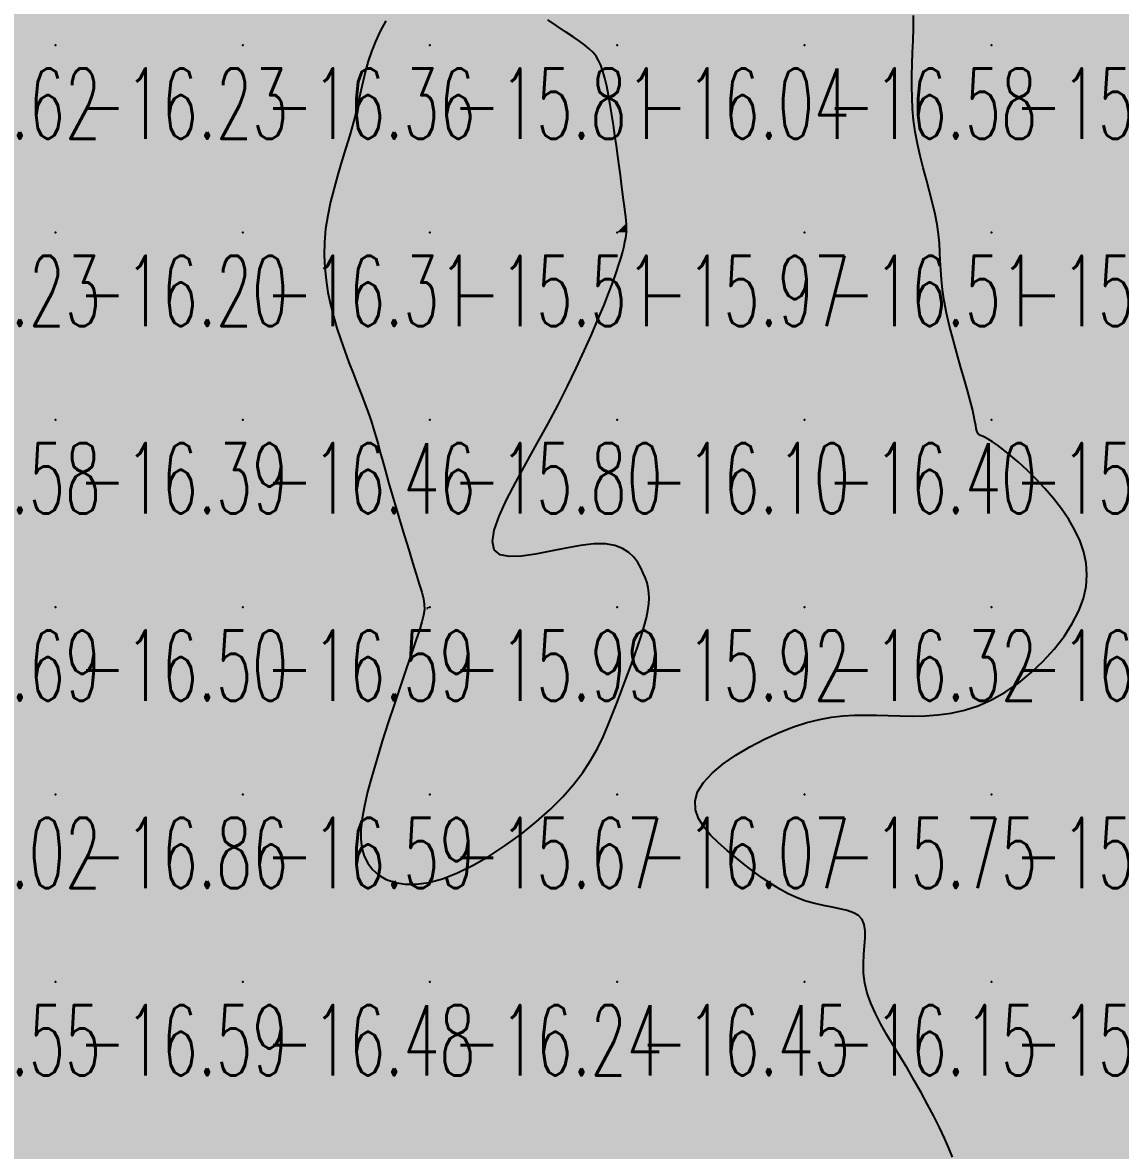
# Model space of a CAD drawing. Header units: millimetres. Extents: x 88261 to 90953, y 390274 to 392322.
# Drawn here: x 89538.5 to 89597.1, y 391018.2 to 391078.4 of the extents above; entities that cross this region are included whole.
import ezdxf
from ezdxf.enums import TextEntityAlignment as Align

# ---------------------------------------------------------------- set-up
doc = ezdxf.new("R2010")
doc.units = ezdxf.units.MM
doc.header["$LTSCALE"] = 25
for name, color, linetype in [('CN_03_00', 7, 'Continuous'), ('COTEAlt', 7, 'Continuous'), ('TN_COLORIAGE', 7, 'Continuous')]:
    doc.layers.add(name, color=color, linetype=linetype)
doc.styles.add('Simplex 1.0', font='Simplex.shx', dxfattribs={"width": 0.99, "height": 2.5})
doc.styles.get("Standard").update_dxf_attribs({"font": 'times.ttf'})

# ---------------------------------------------------------------- blocks, each defined once
blk = doc.blocks.new('COTE')
at = {"color": 0}
blk.add_point((0, 0), dxfattribs=at)
at = {"layer": 'COTEAlt'}
blk.add_attdef('ALT', text='', height=3.75, dxfattribs=at).set_placement((1.25, -1.25), align=Align.TOP_LEFT)

msp = doc.modelspace()

# ---------------------------------------------------------------- linework, layer by layer
at = {"layer": 'CN_03_00', "elevation": -16, "flags": 128}
for points in [[(89588.16, 391017.87), (89587.968, 391018.353), (89587.734, 391018.887), (89587.462, 391019.46), (89587.16, 391020.064), (89586.832, 391020.689), (89586.485, 391021.326), (89586.123, 391021.965), (89585.752, 391022.597), (89585.379, 391023.214), (89585.013, 391023.815), (89584.662, 391024.402), (89584.336, 391024.976), (89584.046, 391025.538), (89583.799, 391026.09), (89583.607, 391026.632), (89583.477, 391027.166), (89583.415, 391027.691), (89583.406, 391028.203), (89583.43, 391028.692), (89583.466, 391029.153), (89583.495, 391029.577), (89583.497, 391029.958), (89583.452, 391030.287), (89583.339, 391030.558), (89583.144, 391030.767), (89582.873, 391030.923), (89582.539, 391031.041), (89582.153, 391031.134), (89581.727, 391031.217), (89581.273, 391031.302), (89580.802, 391031.404), (89580.327, 391031.536), (89579.858, 391031.709), (89579.393, 391031.923), (89578.932, 391032.173), (89578.472, 391032.456), (89578.011, 391032.769), (89577.548, 391033.107), (89577.08, 391033.466), (89576.605, 391033.844), (89576.125, 391034.237), (89575.661, 391034.645), (89575.236, 391035.066), (89574.874, 391035.501), (89574.6, 391035.949), (89574.438, 391036.41), (89574.412, 391036.885), (89574.546, 391037.372), (89574.855, 391037.87), (89575.318, 391038.369), (89575.906, 391038.861), (89576.589, 391039.335), (89577.337, 391039.779), (89578.12, 391040.185), (89578.908, 391040.541), (89579.673, 391040.837), (89580.39, 391041.067), (89581.063, 391041.235), (89581.702, 391041.351), (89582.316, 391041.423), (89582.915, 391041.459), (89583.51, 391041.468), (89584.109, 391041.459), (89584.724, 391041.441), (89585.361, 391041.422), (89586.019, 391041.414), (89586.696, 391041.429), (89587.388, 391041.48), (89588.093, 391041.579), (89588.808, 391041.738), (89589.528, 391041.969), (89590.252, 391042.285), (89590.975, 391042.692), (89591.685, 391043.182), (89592.368, 391043.739), (89593.01, 391044.349), (89593.6, 391044.998), (89594.122, 391045.671), (89594.563, 391046.353), (89594.91, 391047.03), (89595.153, 391047.691), (89595.295, 391048.333), (89595.341, 391048.96), (89595.299, 391049.572), (89595.175, 391050.172), (89594.975, 391050.762), (89594.704, 391051.343), (89594.371, 391051.917), (89593.982, 391052.484), (89593.55, 391053.039), (89593.091, 391053.572), (89592.618, 391054.076), (89592.147, 391054.543), (89591.691, 391054.964), (89591.267, 391055.332), (89590.887, 391055.638), (89590.564, 391055.878), (89590.295, 391056.059), (89590.076, 391056.192), (89589.9, 391056.286), (89589.762, 391056.353), (89589.658, 391056.403), (89589.581, 391056.447), (89589.525, 391056.495), (89589.487, 391056.558), (89589.458, 391056.645), (89589.433, 391056.768), (89589.403, 391056.936), (89589.363, 391057.158), (89589.306, 391057.446), (89589.224, 391057.809), (89589.112, 391058.258), (89588.964, 391058.797), (89588.789, 391059.412), (89588.596, 391060.082), (89588.395, 391060.789), (89588.197, 391061.512), (89588.011, 391062.231), (89587.849, 391062.928), (89587.719, 391063.581), (89587.628, 391064.176), (89587.57, 391064.722), (89587.535, 391065.231), (89587.513, 391065.715), (89587.493, 391066.188), (89587.465, 391066.662), (89587.419, 391067.15), (89587.344, 391067.666), (89587.235, 391068.218), (89587.097, 391068.803), (89586.939, 391069.413), (89586.77, 391070.043), (89586.6, 391070.684), (89586.437, 391071.329), (89586.292, 391071.971), (89586.172, 391072.603), (89586.086, 391073.22), (89586.03, 391073.826), (89586, 391074.424), (89585.99, 391075.019), (89585.996, 391075.618), (89586.012, 391076.224), (89586.034, 391076.842), (89586.057, 391077.478), (89586.074, 391078.134), (89586.076, 391078.807)], [(89557.895, 391078.537), (89557.595, 391077.984), (89557.337, 391077.434), (89557.125, 391076.899), (89556.951, 391076.375), (89556.805, 391075.856), (89556.678, 391075.333), (89556.559, 391074.799), (89556.438, 391074.249), (89556.305, 391073.674), (89556.151, 391073.067), (89555.969, 391072.424), (89555.765, 391071.749), (89555.55, 391071.049), (89555.335, 391070.331), (89555.13, 391069.602), (89554.945, 391068.869), (89554.792, 391068.139), (89554.68, 391067.419), (89554.618, 391066.715), (89554.603, 391066.026), (89554.632, 391065.35), (89554.7, 391064.688), (89554.804, 391064.036), (89554.938, 391063.394), (89555.099, 391062.759), (89555.283, 391062.132), (89555.485, 391061.51), (89555.699, 391060.897), (89555.922, 391060.297), (89556.146, 391059.714), (89556.366, 391059.151), (89556.578, 391058.613), (89556.775, 391058.103), (89556.952, 391057.626), (89557.105, 391057.182), (89557.24, 391056.76), (89557.363, 391056.346), (89557.481, 391055.925), (89557.601, 391055.484), (89557.729, 391055.008), (89557.872, 391054.483), (89558.037, 391053.894), (89558.228, 391053.234), (89558.44, 391052.521), (89558.664, 391051.778), (89558.892, 391051.029), (89559.116, 391050.299), (89559.328, 391049.611), (89559.52, 391048.989), (89559.683, 391048.457), (89559.811, 391048.03), (89559.9, 391047.684), (89559.948, 391047.386), (89559.953, 391047.103), (89559.914, 391046.801), (89559.827, 391046.448), (89559.691, 391046.011), (89559.503, 391045.456), (89559.265, 391044.76), (89558.985, 391043.944), (89558.677, 391043.037), (89558.353, 391042.07), (89558.024, 391041.072), (89557.705, 391040.074), (89557.407, 391039.105), (89557.142, 391038.197), (89556.921, 391037.371), (89556.749, 391036.629), (89556.63, 391035.964), (89556.566, 391035.369), (89556.561, 391034.838), (89556.617, 391034.364), (89556.739, 391033.941), (89556.928, 391033.562), (89557.189, 391033.224), (89557.519, 391032.933), (89557.919, 391032.7), (89558.388, 391032.533), (89558.924, 391032.444), (89559.526, 391032.441), (89560.194, 391032.534), (89560.926, 391032.733), (89561.719, 391033.043), (89562.555, 391033.453), (89563.414, 391033.946), (89564.276, 391034.507), (89565.12, 391035.119), (89565.927, 391035.767), (89566.676, 391036.434), (89567.347, 391037.104), (89567.925, 391037.764), (89567.925, 391037.764), (89568.417, 391038.414), (89568.835, 391039.055), (89569.193, 391039.689), (89569.502, 391040.317), (89569.775, 391040.943), (89570.025, 391041.566), (89570.263, 391042.19), (89570.5, 391042.815), (89570.734, 391043.436), (89570.96, 391044.044), (89571.173, 391044.634), (89571.369, 391045.197), (89571.544, 391045.728), (89571.693, 391046.219), (89571.81, 391046.662), (89571.894, 391047.055), (89571.943, 391047.402), (89571.962, 391047.713), (89571.95, 391047.998), (89571.911, 391048.265), (89571.846, 391048.523), (89571.757, 391048.781), (89571.646, 391049.049), (89571.513, 391049.332), (89571.348, 391049.619), (89571.138, 391049.896), (89570.873, 391050.147), (89570.54, 391050.359), (89570.127, 391050.517), (89569.622, 391050.606), (89569.012, 391050.613), (89568.297, 391050.53), (89567.508, 391050.386), (89566.691, 391050.218), (89565.887, 391050.062), (89565.141, 391049.954), (89564.495, 391049.932), (89563.994, 391050.031), (89563.68, 391050.289), (89563.584, 391050.731), (89563.685, 391051.341), (89563.949, 391052.091), (89564.343, 391052.955), (89564.834, 391053.905), (89565.387, 391054.915), (89565.969, 391055.957), (89566.547, 391057.004), (89567.092, 391058.031), (89567.599, 391059.03), (89568.066, 391059.991), (89568.493, 391060.908), (89568.88, 391061.773), (89569.226, 391062.579), (89569.531, 391063.318), (89569.793, 391063.982), (89570.013, 391064.567), (89570.195, 391065.077), (89570.342, 391065.519), (89570.459, 391065.898), (89570.55, 391066.222), (89570.619, 391066.497), (89570.669, 391066.729), (89570.706, 391066.925), (89570.732, 391067.092), (89570.749, 391067.24), (89570.757, 391067.38), (89570.756, 391067.522), (89570.747, 391067.676), (89570.73, 391067.853), (89570.706, 391068.063), (89570.674, 391068.318), (89570.636, 391068.624), (89570.591, 391068.979), (89570.54, 391069.379), (89570.484, 391069.817), (89570.423, 391070.289), (89570.357, 391070.789), (89570.286, 391071.313), (89570.212, 391071.855), (89570.135, 391072.408), (89570.053, 391072.966), (89569.969, 391073.517), (89569.881, 391074.052), (89569.789, 391074.561), (89569.693, 391075.036), (89569.593, 391075.465), (89569.49, 391075.841), (89569.382, 391076.156), (89569.262, 391076.421), (89569.124, 391076.648), (89568.959, 391076.85), (89568.761, 391077.041), (89568.523, 391077.233), (89568.236, 391077.44), (89567.894, 391077.674), (89567.492, 391077.946), (89567.038, 391078.249), (89566.544, 391078.577)]]:
    msp.add_lwpolyline(points, dxfattribs=at)
at = {"layer": 'TN_COLORIAGE', "color": 183}
for points in [[(89530.249, 391077.239, -16.079), (89540.249, 391077.239, -16.079), (89540.249, 391087.239, -16.079)], [(89530.249, 391087.239, -16.079), (89530.249, 391077.239, -16.079), (89540.249, 391087.239, -16.079)], [(89540.249, 391077.239, -16), (89543.395, 391080.386, -16), (89540.249, 391087.239, -16), (89541.615, 391087.239, -16)], [(89550.249, 391077.239, -16), (89556.821, 391077.239, -16), (89560.249, 391087.239, -16), (89560.249, 391082.168, -16)], [(89550.249, 391077.239, -16), (89550.249, 391081.412, -16), (89560.249, 391087.239, -16), (89557.473, 391087.239, -16)], [(89570.249, 391087.239, -16), (89563.574, 391080.564, -16), (89570.249, 391077.239, -16), (89568.565, 391077.239, -16)], [(89570.249, 391077.239, -16.001), (89580.249, 391077.239, -16.001), (89580.249, 391087.239, -16.001)], [(89570.249, 391087.239, -16.001), (89570.249, 391077.239, -16.001), (89580.249, 391087.239, -16.001)], [(89580.249, 391077.239, -16), (89586.134, 391083.124, -16), (89580.249, 391087.239, -16), (89580.276, 391087.239, -16)], [(89600.249, 391087.239, -16), (89596.05, 391083.04, -16), (89600.249, 391077.239, -16), (89599.384, 391077.239, -16)], [(89586.103, 391077.239, -16.584), (89586.134, 391083.124, -16.584), (89580.249, 391077.239, -16.584)], [(89550.249, 391077.239, -16), (89550.249, 391081.412, -16), (89540.249, 391077.239, -16), (89543.395, 391080.386, -16)], [(89530.249, 391067.239, -16.229), (89540.249, 391067.239, -16.229), (89540.249, 391077.239, -16.229)], [(89530.249, 391077.239, -16.229), (89530.249, 391067.239, -16.229), (89540.249, 391077.239, -16.229)], [(89540.249, 391067.239, -16.357), (89550.249, 391067.239, -16.357), (89550.249, 391077.239, -16.357)], [(89540.249, 391077.239, -16.357), (89540.249, 391067.239, -16.357), (89550.249, 391077.239, -16.357)], [(89550.249, 391077.239, -16), (89556.821, 391077.239, -16), (89550.249, 391067.239, -16), (89556.49, 391073.481, -16)], [(89569.532, 391076.522, -16.038), (89568.565, 391077.239, -16.038), (89570.249, 391077.239, -16.038)], [(89569.532, 391076.522, -16.038), (89570.249, 391071.717, -16.038), (89570.249, 391077.239, -16.038)], [(89580.249, 391077.239, -16), (89570.747, 391067.737, -16), (89570.249, 391077.239, -16), (89570.249, 391071.717, -16)], [(89580.249, 391077.239, -16), (89570.747, 391067.737, -16), (89580.249, 391067.239, -16), (89570.81, 391067.239, -16)], [(89580.249, 391077.239, -16), (89586.103, 391077.239, -16), (89580.249, 391067.239, -16), (89585.794, 391072.785, -16)], [(89554.126, 391067.239, -16.309), (89556.49, 391073.481, -16.309), (89550.249, 391067.239, -16.309)], [(89585.794, 391072.785, -16.514), (89587.753, 391067.239, -16.514), (89580.249, 391067.239, -16.514)], [(89530.249, 391057.239, -16.197), (89540.249, 391057.239, -16.197), (89540.249, 391067.239, -16.197)], [(89530.249, 391067.239, -16.197), (89530.249, 391057.239, -16.197), (89540.249, 391067.239, -16.197)], [(89540.249, 391057.239, -16.309), (89550.249, 391057.239, -16.309), (89550.249, 391067.239, -16.309)], [(89540.249, 391067.239, -16.309), (89540.249, 391057.239, -16.309), (89550.249, 391067.239, -16.309)], [(89550.249, 391057.239, -16), (89555.087, 391062.078, -16), (89550.249, 391067.239, -16), (89554.126, 391067.239, -16)], [(89570.249, 391057.239, -16.514), (89580.249, 391057.239, -16.514), (89580.249, 391067.239, -16.514)], [(89580.249, 391067.239, -16), (89570.81, 391067.239, -16), (89570.249, 391057.239, -16), (89570.249, 391064.854, -16)], [(89580.249, 391067.239, -16), (89587.753, 391067.239, -16), (89580.249, 391057.239, -16), (89587.261, 391064.251, -16)], [(89566.953, 391057.239, -16.098), (89570.249, 391064.854, -16.098), (89570.249, 391057.239, -16.098)], [(89587.261, 391064.251, -16.402), (89589.516, 391057.239, -16.402), (89580.249, 391057.239, -16.402)], [(89555.087, 391062.078, -16.458), (89557.223, 391057.239, -16.458), (89550.249, 391057.239, -16.458)], [(89530.249, 391047.239, -16.394), (89540.249, 391047.239, -16.394), (89540.249, 391057.239, -16.394)], [(89530.249, 391057.239, -16.394), (89530.249, 391047.239, -16.394), (89540.249, 391057.239, -16.394)], [(89540.249, 391047.239, -16.458), (89550.249, 391047.239, -16.458), (89550.249, 391057.239, -16.458)], [(89540.249, 391057.239, -16.458), (89540.249, 391047.239, -16.458), (89550.249, 391057.239, -16.458)], [(89550.249, 391047.239, -16), (89557.731, 391054.721, -16), (89550.249, 391057.239, -16), (89557.223, 391057.239, -16)], [(89570.249, 391051.654, -16.098), (89561.219, 391048.21, -16.098), (89570.249, 391057.239, -16.098)], [(89566.953, 391057.239, -16.098), (89561.219, 391048.21, -16.098), (89570.249, 391057.239, -16.098)], [(89580.249, 391057.239, -16), (89571.86, 391048.851, -16), (89570.249, 391057.239, -16), (89570.249, 391051.654, -16)], [(89580.249, 391057.239, -16), (89571.86, 391048.851, -16), (89580.249, 391047.239, -16), (89572.188, 391047.239, -16)], [(89580.249, 391057.239, -16), (89589.516, 391057.239, -16), (89580.249, 391047.239, -16), (89589.347, 391056.338, -16)], [(89590.249, 391047.239, -16), (89590.249, 391056.381, -16), (89580.249, 391047.239, -16), (89589.347, 391056.338, -16)], [(89594.98, 391051.97, -16.338), (89590.249, 391056.381, -16.338), (89590.249, 391047.239, -16.338)], [(89557.731, 391054.721, -16.59), (89560.074, 391047.239, -16.59), (89550.249, 391047.239, -16.59)], [(89594.98, 391051.97, -16.338), (89596.058, 391047.239, -16.338), (89590.249, 391047.239, -16.338)], [(89530.249, 391037.239, -16.498), (89540.249, 391037.239, -16.498), (89540.249, 391047.239, -16.498)], [(89530.249, 391047.239, -16.498), (89530.249, 391037.239, -16.498), (89540.249, 391047.239, -16.498)], [(89540.249, 391037.239, -16.59), (89550.249, 391037.239, -16.59), (89550.249, 391047.239, -16.59)], [(89540.249, 391047.239, -16.59), (89540.249, 391037.239, -16.59), (89550.249, 391047.239, -16.59)], [(89550.249, 391047.239, -16), (89560.074, 391047.239, -16), (89550.249, 391037.239, -16), (89560.073, 391047.064, -16)], [(89556.652, 391037.239, -16.586), (89560.073, 391047.064, -16.586), (89550.249, 391037.239, -16.586)], [(89580.249, 391047.239, -16), (89580.249, 391041.583, -16), (89570.249, 391037.239, -16), (89572.582, 391037.239, -16)], [(89580.249, 391047.239, -16), (89572.188, 391047.239, -16), (89570.249, 391037.239, -16), (89570.249, 391042.166, -16)], [(89590.249, 391047.239, -16), (89584.461, 391041.452, -16), (89580.249, 391047.239, -16), (89580.249, 391041.583, -16)], [(89584.461, 391041.452, -16.338), (89590.249, 391041.254, -16.338), (89590.249, 391047.239, -16.338)], [(89596.058, 391047.239, -16.338), (89590.249, 391041.254, -16.338), (89590.249, 391047.239, -16.338)], [(89568.396, 391037.239, -16.075), (89570.249, 391042.166, -16.075), (89570.249, 391037.239, -16.075)], [(89530.249, 391027.239, -16.864), (89540.249, 391027.239, -16.864), (89540.249, 391037.239, -16.864)], [(89530.249, 391037.239, -16.864), (89530.249, 391027.239, -16.864), (89540.249, 391037.239, -16.864)], [(89540.249, 391027.239, -16.586), (89550.249, 391027.239, -16.586), (89550.249, 391037.239, -16.586)], [(89540.249, 391037.239, -16.586), (89540.249, 391027.239, -16.586), (89550.249, 391037.239, -16.586)], [(89550.249, 391037.239, -16), (89556.652, 391037.239, -16), (89550.249, 391027.239, -16), (89556.167, 391033.158, -16)], [(89560.249, 391027.239, -16.075), (89570.249, 391027.239, -16.075), (89570.249, 391037.239, -16.075)], [(89560.249, 391027.239, -16), (89560.249, 391031.5, -16), (89570.249, 391037.239, -16), (89568.396, 391037.239, -16)], [(89570.249, 391027.239, -16), (89576.699, 391033.69, -16), (89570.249, 391037.239, -16), (89572.582, 391037.239, -16)], [(89570.249, 391027.239, -16), (89576.699, 391033.69, -16), (89580.249, 391027.239, -16), (89580.249, 391031.066, -16)], [(89550.249, 391027.239, -16), (89556.167, 391033.158, -16), (89560.249, 391027.239, -16), (89560.249, 391031.5, -16)], [(89582.702, 391027.239, -16.153), (89584.27, 391031.261, -16.153), (89580.249, 391027.239, -16.153)], [(89580.249, 391031.066, -16.153), (89584.27, 391031.261, -16.153), (89580.249, 391027.239, -16.153)], [(89530.249, 391017.239, -16.586), (89540.249, 391017.239, -16.586), (89540.249, 391027.239, -16.586)], [(89530.249, 391027.239, -16.586), (89530.249, 391017.239, -16.586), (89540.249, 391027.239, -16.586)], [(89540.249, 391017.239, -16.477), (89550.249, 391017.239, -16.477), (89550.249, 391027.239, -16.477)], [(89540.249, 391027.239, -16.477), (89540.249, 391017.239, -16.477), (89550.249, 391027.239, -16.477)], [(89550.249, 391017.239, -16.244), (89560.249, 391017.239, -16.244), (89560.249, 391027.239, -16.244)], [(89550.249, 391027.239, -16.244), (89550.249, 391017.239, -16.244), (89560.249, 391027.239, -16.244)], [(89560.249, 391017.239, -16.447), (89570.249, 391017.239, -16.447), (89570.249, 391027.239, -16.447)], [(89560.249, 391027.239, -16.447), (89560.249, 391017.239, -16.447), (89570.249, 391027.239, -16.447)], [(89570.249, 391017.239, -16.153), (89580.249, 391017.239, -16.153), (89580.249, 391027.239, -16.153)], [(89570.249, 391027.239, -16.153), (89570.249, 391017.239, -16.153), (89580.249, 391027.239, -16.153)], [(89580.249, 391017.239, -16), (89585.785, 391022.776, -16), (89580.249, 391027.239, -16), (89582.702, 391027.239, -16)], [(89585.785, 391022.776, -16.582), (89588.671, 391017.239, -16.582), (89580.249, 391017.239, -16.582)]]:
    msp.add_solid(points, dxfattribs=at)
at = {"layer": 'TN_COLORIAGE', "color": 241}
for points in [[(89586.134, 391083.124, -15.587), (89586.103, 391077.239, -15.587), (89590.249, 391087.239, -15.587), (89590.249, 391077.239, -15.587)], [(89596.019, 391087.239, -15.587), (89596.05, 391083.04, -15.587), (89590.249, 391087.239, -15.587), (89590.249, 391077.239, -15.587)], [(89599.384, 391077.239, -15.587), (89596.05, 391083.04, -15.587), (89590.249, 391077.239, -15.587)], [(89560.249, 391082.168, -15.814), (89556.821, 391077.239, -15.814), (89560.249, 391077.239, -15.814)], [(89560.249, 391082.168, -15.814), (89563.574, 391080.564, -15.814), (89560.249, 391077.239, -15.814)], [(89568.565, 391077.239, -15.814), (89563.574, 391080.564, -15.814), (89560.249, 391077.239, -15.814)], [(89556.49, 391073.481, -15.512), (89554.126, 391067.239, -15.512), (89560.249, 391077.239, -15.512), (89560.249, 391067.239, -15.512)], [(89556.49, 391073.481, -15.814), (89556.821, 391077.239, -15.814), (89560.249, 391077.239, -15.814)], [(89568.565, 391077.239, -15.512), (89569.532, 391076.522, -15.512), (89560.249, 391077.239, -15.512), (89560.249, 391067.239, -15.512)], [(89587.753, 391067.239, -15.587), (89585.794, 391072.785, -15.587), (89590.249, 391067.239, -15.587), (89590.249, 391077.239, -15.587)], [(89585.794, 391072.785, -15.587), (89586.103, 391077.239, -15.587), (89590.249, 391077.239, -15.587)], [(89598.388, 391075.378, -15.587), (89599.384, 391077.239, -15.587), (89590.249, 391067.239, -15.587), (89590.249, 391077.239, -15.587)], [(89570.249, 391071.717, -15.512), (89569.532, 391076.522, -15.512), (89570.249, 391067.239, -15.512), (89560.249, 391067.239, -15.512)], [(89598.388, 391075.378, -15.729), (89600.249, 391075.979, -15.729), (89590.249, 391067.239, -15.729), (89600.249, 391067.239, -15.729)], [(89570.249, 391071.717, -15.969), (89570.747, 391067.737, -15.969), (89570.249, 391067.239, -15.969)], [(89554.126, 391067.239, -15.512), (89555.087, 391062.078, -15.512), (89560.249, 391067.239, -15.512)], [(89557.223, 391057.239, -15.512), (89555.087, 391062.078, -15.512), (89560.249, 391057.239, -15.512), (89560.249, 391067.239, -15.512)], [(89570.249, 391064.854, -15.801), (89566.953, 391057.239, -15.801), (89570.249, 391067.239, -15.801), (89560.249, 391057.239, -15.801)], [(89560.249, 391067.239, -15.969), (89560.249, 391057.239, -15.969), (89570.249, 391067.239, -15.969)], [(89570.81, 391067.239, -15.969), (89570.747, 391067.737, -15.969), (89570.249, 391067.239, -15.969)], [(89570.249, 391064.854, -15.969), (89570.81, 391067.239, -15.969), (89570.249, 391067.239, -15.969)], [(89589.516, 391057.239, -15.829), (89587.261, 391064.251, -15.829), (89590.249, 391057.239, -15.829), (89590.249, 391067.239, -15.829)], [(89587.261, 391064.251, -15.829), (89587.753, 391067.239, -15.829), (89590.249, 391067.239, -15.829)], [(89590.249, 391057.239, -15.729), (89600.249, 391057.239, -15.729), (89600.249, 391067.239, -15.729)], [(89590.249, 391067.239, -15.729), (89590.249, 391057.239, -15.729), (89600.249, 391067.239, -15.729)], [(89557.223, 391057.239, -15.801), (89557.731, 391054.721, -15.801), (89560.249, 391057.239, -15.801)], [(89560.074, 391047.239, -15.801), (89557.731, 391054.721, -15.801), (89560.249, 391047.239, -15.801), (89560.249, 391057.239, -15.801)], [(89561.219, 391048.21, -15.801), (89566.953, 391057.239, -15.801), (89560.249, 391047.239, -15.801), (89560.249, 391057.239, -15.801)], [(89589.347, 391056.338, -15.968), (89590.249, 391056.381, -15.968), (89590.249, 391057.239, -15.968)], [(89589.347, 391056.338, -15.968), (89589.516, 391057.239, -15.968), (89590.249, 391057.239, -15.968)], [(89590.249, 391056.381, -15.623), (89594.98, 391051.97, -15.623), (89590.249, 391057.239, -15.623), (89600.249, 391057.239, -15.623)], [(89596.058, 391047.239, -15.623), (89594.98, 391051.97, -15.623), (89600.249, 391047.239, -15.623), (89600.249, 391057.239, -15.623)], [(89561.219, 391048.21, -15.923), (89570.249, 391051.654, -15.923), (89560.249, 391047.239, -15.923), (89570.249, 391047.239, -15.923)], [(89570.249, 391051.654, -15.923), (89571.86, 391048.851, -15.923), (89570.249, 391047.239, -15.923)], [(89572.188, 391047.239, -15.923), (89571.86, 391048.851, -15.923), (89570.249, 391047.239, -15.923)], [(89560.073, 391047.064, -15.671), (89556.652, 391037.239, -15.671), (89560.249, 391047.239, -15.671), (89560.249, 391037.239, -15.671)], [(89560.073, 391047.064, -15.99), (89560.074, 391047.239, -15.99), (89560.249, 391047.239, -15.99)], [(89570.249, 391042.166, -15.671), (89568.396, 391037.239, -15.671), (89570.249, 391047.239, -15.671), (89560.249, 391037.239, -15.671)], [(89560.249, 391047.239, -15.923), (89560.249, 391037.239, -15.923), (89570.249, 391047.239, -15.923)], [(89570.249, 391042.166, -15.923), (89572.188, 391047.239, -15.923), (89570.249, 391047.239, -15.923)], [(89590.249, 391037.239, -15.756), (89600.249, 391037.239, -15.756), (89600.249, 391047.239, -15.756)], [(89590.249, 391041.254, -15.756), (89596.058, 391047.239, -15.756), (89590.249, 391037.239, -15.756), (89600.249, 391047.239, -15.756)], [(89572.582, 391037.239, -15.754), (89580.249, 391041.583, -15.754), (89580.249, 391037.239, -15.754)], [(89580.249, 391041.583, -15.754), (89584.461, 391041.452, -15.754), (89580.249, 391037.239, -15.754)], [(89590.249, 391041.254, -15.754), (89584.461, 391041.452, -15.754), (89590.249, 391037.239, -15.754), (89580.249, 391037.239, -15.754)], [(89560.249, 391031.5, -15.671), (89556.167, 391033.158, -15.671), (89560.249, 391037.239, -15.671)], [(89556.167, 391033.158, -15.671), (89556.652, 391037.239, -15.671), (89560.249, 391037.239, -15.671)], [(89568.396, 391037.239, -15.671), (89560.249, 391031.5, -15.671), (89560.249, 391037.239, -15.671)], [(89572.582, 391037.239, -15.754), (89576.699, 391033.69, -15.754), (89580.249, 391037.239, -15.754)], [(89580.249, 391031.066, -15.754), (89576.699, 391033.69, -15.754), (89580.249, 391037.239, -15.754)], [(89584.27, 391031.261, -15.754), (89580.249, 391031.066, -15.754), (89590.249, 391037.239, -15.754), (89580.249, 391037.239, -15.754)], [(89584.27, 391031.261, -15.53), (89582.702, 391027.239, -15.53), (89590.249, 391037.239, -15.53), (89590.249, 391027.239, -15.53)], [(89590.249, 391027.239, -15.941), (89600.249, 391027.239, -15.941), (89600.249, 391037.239, -15.941)], [(89590.249, 391037.239, -15.941), (89590.249, 391027.239, -15.941), (89600.249, 391037.239, -15.941)], [(89582.702, 391027.239, -15.53), (89585.785, 391022.776, -15.53), (89590.249, 391027.239, -15.53)], [(89588.671, 391017.239, -15.53), (89585.785, 391022.776, -15.53), (89590.249, 391017.239, -15.53), (89590.249, 391027.239, -15.53)], [(89590.249, 391017.239, -15.969), (89600.249, 391017.239, -15.969), (89600.249, 391027.239, -15.969)], [(89590.249, 391027.239, -15.969), (89590.249, 391017.239, -15.969), (89600.249, 391027.239, -15.969)]]:
    msp.add_solid(points, dxfattribs=at)

# ---------------------------------------------------------------- block references
at = {"layer": 'COTEAlt'}
ref = msp.add_blockref('COTE', (89530.249, 391077.239), dxfattribs=at)
ref.add_attrib('ALT', '-16.62', dxfattribs={"height": 3.75, "style": 'Simplex 1.0', "width": 0.6}).set_placement((89531.499, 391075.989), align=Align.TOP_LEFT)
ref = msp.add_blockref('COTE', (89540.249, 391077.239), dxfattribs=at)
ref.add_attrib('ALT', '-16.23', dxfattribs={"height": 3.75, "style": 'Simplex 1.0', "width": 0.6}).set_placement((89541.499, 391075.989), align=Align.TOP_LEFT)
ref = msp.add_blockref('COTE', (89550.249, 391077.239), dxfattribs=at)
ref.add_attrib('ALT', '-16.36', dxfattribs={"height": 3.75, "style": 'Simplex 1.0', "width": 0.6}).set_placement((89551.499, 391075.989), align=Align.TOP_LEFT)
ref = msp.add_blockref('COTE', (89560.249, 391077.239), dxfattribs=at)
ref.add_attrib('ALT', '-15.81', dxfattribs={"height": 3.75, "style": 'Simplex 1.0', "width": 0.6}).set_placement((89561.499, 391075.989), align=Align.TOP_LEFT)
ref = msp.add_blockref('COTE', (89570.249, 391077.239), dxfattribs=at)
ref.add_attrib('ALT', '-16.04', dxfattribs={"height": 3.75, "style": 'Simplex 1.0', "width": 0.6}).set_placement((89571.499, 391075.989), align=Align.TOP_LEFT)
ref = msp.add_blockref('COTE', (89580.249, 391077.239), dxfattribs=at)
ref.add_attrib('ALT', '-16.58', dxfattribs={"height": 3.75, "style": 'Simplex 1.0', "width": 0.6}).set_placement((89581.499, 391075.989), align=Align.TOP_LEFT)
ref = msp.add_blockref('COTE', (89590.249, 391077.239), dxfattribs=at)
ref.add_attrib('ALT', '-15.59', dxfattribs={"height": 3.75, "style": 'Simplex 1.0', "width": 0.6}).set_placement((89591.499, 391075.989), align=Align.TOP_LEFT)
ref = msp.add_blockref('COTE', (89530.249, 391067.239), dxfattribs=at)
ref.add_attrib('ALT', '-16.23', dxfattribs={"height": 3.75, "style": 'Simplex 1.0', "width": 0.6}).set_placement((89531.499, 391065.989), align=Align.TOP_LEFT)
ref = msp.add_blockref('COTE', (89540.249, 391067.239), dxfattribs=at)
ref.add_attrib('ALT', '-16.20', dxfattribs={"height": 3.75, "style": 'Simplex 1.0', "width": 0.6}).set_placement((89541.499, 391065.989), align=Align.TOP_LEFT)
ref = msp.add_blockref('COTE', (89550.249, 391067.239), dxfattribs=at)
ref.add_attrib('ALT', '-16.31', dxfattribs={"height": 3.75, "style": 'Simplex 1.0', "width": 0.6}).set_placement((89551.499, 391065.989), align=Align.TOP_LEFT)
ref = msp.add_blockref('COTE', (89560.249, 391067.239), dxfattribs=at)
ref.add_attrib('ALT', '-15.51', dxfattribs={"height": 3.75, "style": 'Simplex 1.0', "width": 0.6}).set_placement((89561.499, 391065.989), align=Align.TOP_LEFT)
ref = msp.add_blockref('COTE', (89570.249, 391067.239), dxfattribs=at)
ref.add_attrib('ALT', '-15.97', dxfattribs={"height": 3.75, "style": 'Simplex 1.0', "width": 0.6}).set_placement((89571.499, 391065.989), align=Align.TOP_LEFT)
ref = msp.add_blockref('COTE', (89580.249, 391067.239), dxfattribs=at)
ref.add_attrib('ALT', '-16.51', dxfattribs={"height": 3.75, "style": 'Simplex 1.0', "width": 0.6}).set_placement((89581.499, 391065.989), align=Align.TOP_LEFT)
ref = msp.add_blockref('COTE', (89590.249, 391067.239), dxfattribs=at)
ref.add_attrib('ALT', '-15.83', dxfattribs={"height": 3.75, "style": 'Simplex 1.0', "width": 0.6}).set_placement((89591.499, 391065.989), align=Align.TOP_LEFT)
ref = msp.add_blockref('COTE', (89530.249, 391057.239), dxfattribs=at)
ref.add_attrib('ALT', '-16.58', dxfattribs={"height": 3.75, "style": 'Simplex 1.0', "width": 0.6}).set_placement((89531.499, 391055.989), align=Align.TOP_LEFT)
ref = msp.add_blockref('COTE', (89540.249, 391057.239), dxfattribs=at)
ref.add_attrib('ALT', '-16.39', dxfattribs={"height": 3.75, "style": 'Simplex 1.0', "width": 0.6}).set_placement((89541.499, 391055.989), align=Align.TOP_LEFT)
ref = msp.add_blockref('COTE', (89550.249, 391057.239), dxfattribs=at)
ref.add_attrib('ALT', '-16.46', dxfattribs={"height": 3.75, "style": 'Simplex 1.0', "width": 0.6}).set_placement((89551.499, 391055.989), align=Align.TOP_LEFT)
ref = msp.add_blockref('COTE', (89560.249, 391057.239), dxfattribs=at)
ref.add_attrib('ALT', '-15.80', dxfattribs={"height": 3.75, "style": 'Simplex 1.0', "width": 0.6}).set_placement((89561.499, 391055.989), align=Align.TOP_LEFT)
ref = msp.add_blockref('COTE', (89570.249, 391057.239), dxfattribs=at)
ref.add_attrib('ALT', '-16.10', dxfattribs={"height": 3.75, "style": 'Simplex 1.0', "width": 0.6}).set_placement((89571.499, 391055.989), align=Align.TOP_LEFT)
ref = msp.add_blockref('COTE', (89580.249, 391057.239), dxfattribs=at)
ref.add_attrib('ALT', '-16.40', dxfattribs={"height": 3.75, "style": 'Simplex 1.0', "width": 0.6}).set_placement((89581.499, 391055.989), align=Align.TOP_LEFT)
ref = msp.add_blockref('COTE', (89590.249, 391057.239), dxfattribs=at)
ref.add_attrib('ALT', '-15.97', dxfattribs={"height": 3.75, "style": 'Simplex 1.0', "width": 0.6}).set_placement((89591.499, 391055.989), align=Align.TOP_LEFT)
ref = msp.add_blockref('COTE', (89530.249, 391047.239), dxfattribs=at)
ref.add_attrib('ALT', '-16.69', dxfattribs={"height": 3.75, "style": 'Simplex 1.0', "width": 0.6}).set_placement((89531.499, 391045.989), align=Align.TOP_LEFT)
ref = msp.add_blockref('COTE', (89540.249, 391047.239), dxfattribs=at)
ref.add_attrib('ALT', '-16.50', dxfattribs={"height": 3.75, "style": 'Simplex 1.0', "width": 0.6}).set_placement((89541.499, 391045.989), align=Align.TOP_LEFT)
ref = msp.add_blockref('COTE', (89550.249, 391047.239), dxfattribs=at)
ref.add_attrib('ALT', '-16.59', dxfattribs={"height": 3.75, "style": 'Simplex 1.0', "width": 0.6}).set_placement((89551.499, 391045.989), align=Align.TOP_LEFT)
ref = msp.add_blockref('COTE', (89560.249, 391047.239), dxfattribs=at)
ref.add_attrib('ALT', '-15.99', dxfattribs={"height": 3.75, "style": 'Simplex 1.0', "width": 0.6}).set_placement((89561.499, 391045.989), align=Align.TOP_LEFT)
ref = msp.add_blockref('COTE', (89570.249, 391047.239), dxfattribs=at)
ref.add_attrib('ALT', '-15.92', dxfattribs={"height": 3.75, "style": 'Simplex 1.0', "width": 0.6}).set_placement((89571.499, 391045.989), align=Align.TOP_LEFT)
ref = msp.add_blockref('COTE', (89580.249, 391047.239), dxfattribs=at)
ref.add_attrib('ALT', '-16.32', dxfattribs={"height": 3.75, "style": 'Simplex 1.0', "width": 0.6}).set_placement((89581.499, 391045.989), align=Align.TOP_LEFT)
ref = msp.add_blockref('COTE', (89590.249, 391047.239), dxfattribs=at)
ref.add_attrib('ALT', '-16.34', dxfattribs={"height": 3.75, "style": 'Simplex 1.0', "width": 0.6}).set_placement((89591.499, 391045.989), align=Align.TOP_LEFT)
ref = msp.add_blockref('COTE', (89530.249, 391037.239), dxfattribs=at)
ref.add_attrib('ALT', '-16.02', dxfattribs={"height": 3.75, "style": 'Simplex 1.0', "width": 0.6}).set_placement((89531.499, 391035.989), align=Align.TOP_LEFT)
ref = msp.add_blockref('COTE', (89540.249, 391037.239), dxfattribs=at)
ref.add_attrib('ALT', '-16.86', dxfattribs={"height": 3.75, "style": 'Simplex 1.0', "width": 0.6}).set_placement((89541.499, 391035.989), align=Align.TOP_LEFT)
ref = msp.add_blockref('COTE', (89550.249, 391037.239), dxfattribs=at)
ref.add_attrib('ALT', '-16.59', dxfattribs={"height": 3.75, "style": 'Simplex 1.0', "width": 0.6}).set_placement((89551.499, 391035.989), align=Align.TOP_LEFT)
ref = msp.add_blockref('COTE', (89560.249, 391037.239), dxfattribs=at)
ref.add_attrib('ALT', '-15.67', dxfattribs={"height": 3.75, "style": 'Simplex 1.0', "width": 0.6}).set_placement((89561.499, 391035.989), align=Align.TOP_LEFT)
ref = msp.add_blockref('COTE', (89570.249, 391037.239), dxfattribs=at)
ref.add_attrib('ALT', '-16.07', dxfattribs={"height": 3.75, "style": 'Simplex 1.0', "width": 0.6}).set_placement((89571.499, 391035.989), align=Align.TOP_LEFT)
ref = msp.add_blockref('COTE', (89580.249, 391037.239), dxfattribs=at)
ref.add_attrib('ALT', '-15.75', dxfattribs={"height": 3.75, "style": 'Simplex 1.0', "width": 0.6}).set_placement((89581.499, 391035.989), align=Align.TOP_LEFT)
ref = msp.add_blockref('COTE', (89590.249, 391037.239), dxfattribs=at)
ref.add_attrib('ALT', '-15.77', dxfattribs={"height": 3.75, "style": 'Simplex 1.0', "width": 0.6}).set_placement((89591.499, 391035.989), align=Align.TOP_LEFT)
ref = msp.add_blockref('COTE', (89530.249, 391027.239), dxfattribs=at)
ref.add_attrib('ALT', '-16.55', dxfattribs={"height": 3.75, "style": 'Simplex 1.0', "width": 0.6}).set_placement((89531.499, 391025.989), align=Align.TOP_LEFT)
ref = msp.add_blockref('COTE', (89540.249, 391027.239), dxfattribs=at)
ref.add_attrib('ALT', '-16.59', dxfattribs={"height": 3.75, "style": 'Simplex 1.0', "width": 0.6}).set_placement((89541.499, 391025.989), align=Align.TOP_LEFT)
ref = msp.add_blockref('COTE', (89550.249, 391027.239), dxfattribs=at)
ref.add_attrib('ALT', '-16.48', dxfattribs={"height": 3.75, "style": 'Simplex 1.0', "width": 0.6}).set_placement((89551.499, 391025.989), align=Align.TOP_LEFT)
ref = msp.add_blockref('COTE', (89560.249, 391027.239), dxfattribs=at)
ref.add_attrib('ALT', '-16.24', dxfattribs={"height": 3.75, "style": 'Simplex 1.0', "width": 0.6}).set_placement((89561.499, 391025.989), align=Align.TOP_LEFT)
ref = msp.add_blockref('COTE', (89570.249, 391027.239), dxfattribs=at)
ref.add_attrib('ALT', '-16.45', dxfattribs={"height": 3.75, "style": 'Simplex 1.0', "width": 0.6}).set_placement((89571.499, 391025.989), align=Align.TOP_LEFT)
ref = msp.add_blockref('COTE', (89580.249, 391027.239), dxfattribs=at)
ref.add_attrib('ALT', '-16.15', dxfattribs={"height": 3.75, "style": 'Simplex 1.0', "width": 0.6}).set_placement((89581.499, 391025.989), align=Align.TOP_LEFT)
ref = msp.add_blockref('COTE', (89590.249, 391027.239), dxfattribs=at)
ref.add_attrib('ALT', '-15.53', dxfattribs={"height": 3.75, "style": 'Simplex 1.0', "width": 0.6}).set_placement((89591.499, 391025.989), align=Align.TOP_LEFT)

doc.saveas('drawing.dxf')
